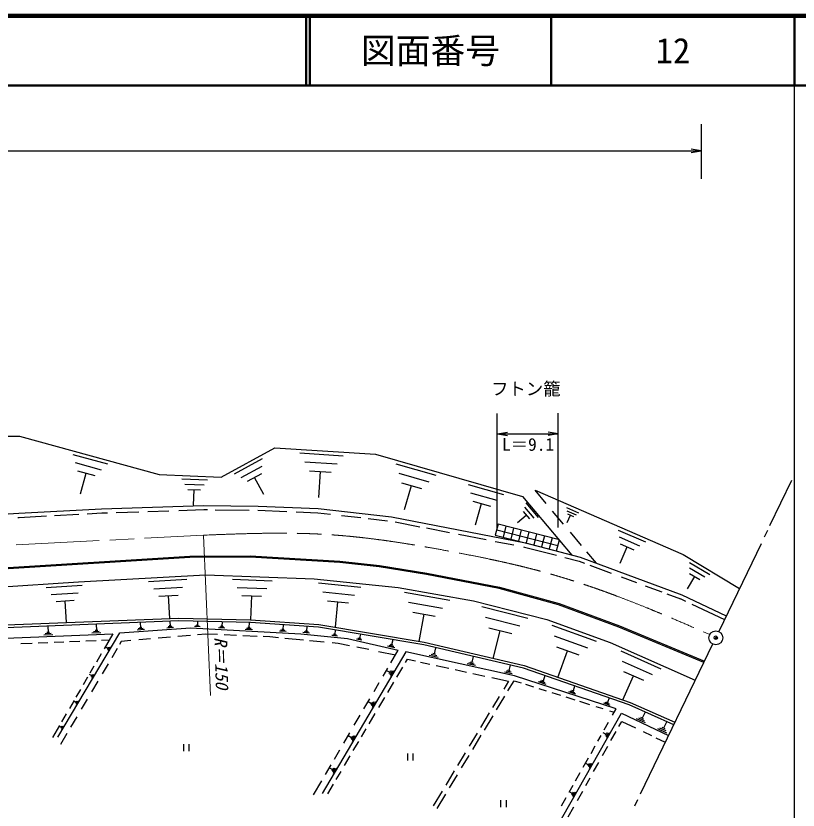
# Model space of a CAD drawing. Units: millimetres, scale not verified. Extents: x 40000 to 680000, y 20000 to 380000.
# Drawn here: x 466985 to 579500, y 265796 to 380000 of the extents above; entities that cross this region are included whole.
import ezdxf
from ezdxf.enums import TextEntityAlignment as Align

# ---------------------------------------------------------------- set-up
doc = ezdxf.new("R2010")
doc.units = ezdxf.units.MM
doc.header["$LTSCALE"] = 1000
doc.header["$PDMODE"] = 32
doc.header["$PDSIZE"] = 500
doc.linetypes.add('CHAIN', pattern=[18.5, 12, -1.5, 3.5, -1.5])
for name, color, linetype, lineweight in [('M-BGD', 7, 'Continuous', 25), ('M-BMK', 2, 'CHAIN', 13), ('M-BMK-SRVR', 3, 'Continuous', 25), ('M-STR-HTXT', 7, 'Continuous', 13), ('M-STR-STR3', 7, 'Continuous', 25), ('M-TTL', 2, 'Continuous', 140), ('M-TTL-BAND', 7, 'Continuous', 25), ('M-TTL-LINE', 7, 'Continuous', 50)]:
    doc.layers.add(name, color=color, linetype=linetype, lineweight=lineweight)
doc.layers.add('M-OTRS', color=6, linetype='Continuous')
doc.layers.add('M-TTL-TXT', color=7, linetype='Continuous')
doc.styles.add('ＭＳ ゴシック', font='')
doc.styles.get('ＭＳ ゴシック').set_extended_font_data('MS Gothic')

# ---------------------------------------------------------------- blocks, each defined once
blk = doc.blocks.new('open_arrow')
at = {"color": 0, "linetype": 'Continuous', "lineweight": -2}
blk.add_lwpolyline([(7.5, 1.25), (0, 0), (7.5, -1.25)], dxfattribs=at)

msp = doc.modelspace()

# ---------------------------------------------------------------- linework, layer by layer
at = {"layer": 'M-BGD'}
for p, q in [((452709, 319675), (467523, 319551)), ((467523, 319551), (487584, 314058)), ((496534, 313687), (504250, 317885)), ((504250, 317885), (518694, 316959)), ((475160, 316938), (480150, 315578)), ((498420, 314148), (502470, 316348)), ((507850, 317158), (514050, 316758)), ((518694, 316959), (539866, 310910)), ((475510, 315768), (479260, 314748)), ((499370, 313618), (502410, 315268)), ((508550, 315868), (513200, 315568)), ((521660, 315588), (527410, 313948)), ((475860, 314598), (478360, 313918)), ((476290, 311268), (477110, 314258)), ((500310, 313078), (502340, 314178)), ((509240, 314568), (512340, 314368)), ((510550, 310748), (510790, 314468)), ((522050, 314238), (526360, 313008)), ((487584, 314058), (496534, 313687)), ((490860, 313418), (494550, 313268)), ((502650, 311198), (501330, 313628)), ((491290, 312668), (494060, 312548)), ((491720, 311908), (493560, 311828)), ((492550, 309658), (492640, 311868)), ((522440, 312878), (525310, 312058)), ((522890, 309018), (523880, 312468)), ((532020, 312628), (537100, 311178)), ((541659, 311787), (562959, 302550)), ((543276, 309864), (541659, 311787)), ((532370, 311438), (536180, 310348)), ((539866, 310910), (546940, 302475)), ((479314, 309120), (493995, 309618)), ((493995, 309618), (501816, 309511)), ((501816, 309511), (510454, 309156)), ((532710, 310238), (535250, 309508)), ((533110, 306828), (533980, 309878)), ((540351, 309970), (542121, 307860)), ((455010, 307708), (467405, 308481)), ((467405, 308481), (479314, 309120)), ((477238, 308408), (479340, 308521)), ((479340, 308521), (480171, 308549)), ((481429, 308592), (484657, 308701)), ((485978, 308746), (488999, 308848)), ((490400, 308896), (494002, 309018)), ((494002, 309018), (494557, 309010)), ((495664, 308995), (500559, 308929)), ((501800, 308912), (505939, 308741)), ((507323, 308684), (510408, 308557)), ((510408, 308557), (512233, 308348)), ((510454, 309156), (521012, 307947)), ((539951, 308740), (540841, 307680)), ((540151, 309360), (541481, 307770)), ((545741, 306932), (544175, 308795)), ((546170, 309288), (547930, 308528)), ((546240, 308838), (547560, 308268)), ((546310, 308388), (547190, 308008)), ((467252, 307870), (467440, 307882)), ((467440, 307882), (471378, 308093)), ((472539, 308155), (476020, 308343)), ((513838, 308165), (516591, 307849)), ((517641, 307729), (520446, 307408)), ((521012, 307947), (540280, 304215)), ((521518, 307238), (525105, 306543)), ((539131, 307150), (540401, 308210)), ((546290, 307148), (546750, 308198)), ((526041, 306362), (529334, 305724)), ((536348, 306921), (535945, 305334)), ((545172, 304680), (536348, 306921)), ((537455, 306640), (537051, 305053)), ((538562, 306359), (538159, 304772)), ((539669, 306078), (539266, 304491)), ((530631, 305473), (534628, 304698)), ((535945, 305334), (544769, 303093)), ((544949, 303801), (536165, 306032)), ((540783, 305795), (540380, 304208)), ((541889, 305514), (541486, 303927)), ((542997, 305232), (542594, 303645)), ((544103, 304951), (543700, 303364)), ((548352, 303828), (546744, 305740)), ((553620, 306058), (557530, 304358)), ((553770, 305068), (556700, 303788)), ((535941, 304444), (538614, 303926)), ((540280, 304215), (548171, 302153)), ((544769, 303093), (545172, 304680)), ((553920, 304068), (555870, 303218)), ((540010, 303656), (540147, 303629)), ((540147, 303629), (544729, 302432)), ((550478, 301300), (549086, 302956)), ((553880, 301298), (554900, 303648)), ((448934, 299666), (492012, 302300)), ((492019, 302100), (448944, 299466)), ((492012, 302300), (500689, 302352)), ((500684, 302152), (492019, 302100)), ((513585, 301378), (500684, 302152)), ((500689, 302352), (513602, 301577)), ((513602, 301577), (519284, 300957)), ((545960, 302110), (547991, 301580)), ((547991, 301580), (548750, 301299)), ((548171, 302153), (562782, 296750)), ((562959, 302550), (571071, 297680)), ((519257, 300759), (513585, 301378)), ((526067, 299675), (519257, 300759)), ((519284, 300957), (526102, 299872)), ((549520, 301014), (552597, 299876)), ((563870, 301418), (566780, 299678)), ((563890, 300618), (566070, 299318)), ((475972, 298598), (494257, 299647)), ((494257, 299647), (509907, 299029)), ((536490, 297663), (526067, 299675)), ((526102, 299872), (536536, 297858)), ((554034, 299345), (556232, 298532)), ((563580, 297638), (564630, 299388)), ((563900, 299818), (565350, 298948)), ((446823, 296770), (475972, 298598)), ((471330, 297808), (476540, 298128)), ((486070, 298678), (491560, 298988)), ((498130, 298998), (503840, 298768)), ((509907, 299029), (521981, 297819)), ((510510, 298468), (516590, 297858)), ((472050, 296808), (475960, 297048)), ((486820, 297618), (490940, 297858)), ((498800, 297828), (503080, 297658)), ((511150, 297178), (515710, 296718)), ((521981, 297819), (532818, 295882)), ((522900, 297148), (529410, 295978)), ((545048, 295292), (536490, 297663)), ((536536, 297858), (545110, 295482)), ((557485, 298069), (559880, 297183)), ((472760, 295798), (475370, 295968)), ((474260, 292758), (474070, 295888)), ((487570, 296558), (490310, 296718)), ((489130, 293338), (488940, 296638)), ((499470, 296648), (502320, 296538)), ((500760, 293168), (500900, 296598)), ((511790, 295888), (514820, 295578)), ((532818, 295882), (543332, 293220)), ((560600, 296917), (562574, 296187)), ((562524, 296208), (563325, 295828)), ((562782, 296750), (569160, 293722)), ((512940, 292088), (513310, 295738)), ((523480, 295698), (528360, 294828)), ((534020, 295058), (540620, 293388)), ((553714, 292093), (545048, 295292)), ((545110, 295482), (553787, 292280)), ((564197, 295413), (568899, 293181)), ((524060, 294248), (527310, 293668)), ((524990, 290058), (525690, 293958)), ((534510, 293528), (539460, 292278)), ((434855, 291230), (490429, 293391)), ((490432, 292991), (434874, 290830)), ((478520, 292528), (478560, 291638)), ((484870, 292778), (484920, 292028)), ((489110, 292938), (489160, 292288)), ((490429, 293391), (500730, 293175)), ((500711, 292775), (490432, 292991)), ((493210, 292388), (492970, 292398)), ((493120, 292938), (493090, 292398)), ((496640, 292858), (496610, 292238)), ((500540, 292778), (500500, 292068)), ((510515, 292093), (500711, 292775)), ((500730, 293175), (510562, 292491)), ((505410, 292448), (505380, 291778)), ((510562, 292491), (525725, 289933)), ((543332, 293220), (552448, 289913)), ((544090, 292408), (550450, 290098)), ((471810, 291358), (471420, 291348)), ((471580, 292258), (471620, 291358)), ((473008, 276288), (481939, 291293)), ((479210, 291278), (477930, 291228)), ((478980, 291458), (478150, 291428)), ((478750, 291638), (478370, 291628)), ((481939, 291293), (492092, 292008)), ((485480, 291748), (484410, 291668)), ((485280, 291898), (484590, 291848)), ((485080, 292038), (484760, 292018)), ((489640, 292038), (488710, 291968)), ((489470, 292168), (488870, 292128)), ((489300, 292298), (489020, 292278)), ((492092, 292008), (507990, 291145)), ((493470, 292138), (492690, 292178)), ((493340, 292268), (492830, 292288)), ((497040, 291938), (496150, 291988)), ((496890, 292088), (496310, 292118)), ((496740, 292228), (496470, 292238)), ((501000, 291728), (499970, 291778)), ((500830, 291898), (500160, 291928)), ((500650, 292058), (500350, 292068)), ((505840, 291468), (504880, 291518)), ((505680, 291618), (505060, 291658)), ((505520, 291768), (505230, 291788)), ((509210, 291228), (508280, 291318)), ((509070, 291388), (508460, 291448)), ((508920, 291538), (508640, 291568)), ((508840, 292208), (508780, 291558)), ((525647, 289541), (510515, 292093)), ((512910, 291688), (512860, 291118)), ((535000, 291998), (538300, 291168)), ((535650, 287618), (536650, 291588)), ((565931, 287033), (553714, 292093)), ((553787, 292280), (566018, 287214)), ((464195, 290460), (480927, 291145)), ((472280, 290988), (470990, 290938)), ((472050, 291178), (471210, 291148)), ((474714, 290044), (476178, 290107)), ((477034, 290144), (478521, 290207)), ((479321, 290241), (480429, 290289)), ((480927, 291145), (479660, 288968)), ((483530, 290165), (482148, 290043)), ((486329, 290412), (484660, 290265)), ((489217, 290667), (487472, 290513)), ((492082, 290920), (490259, 290759)), ((494295, 291115), (493132, 291012)), ((496003, 291037), (494295, 291115)), ((498727, 290914), (496963, 290994)), ((501683, 290780), (499638, 290873)), ((503495, 290698), (502572, 290740)), ((504738, 290581), (503495, 290698)), ((508369, 290240), (505652, 290495)), ((507990, 291145), (514689, 290490)), ((511328, 289962), (509216, 290160)), ((513240, 290828), (512420, 290908)), ((513110, 290968), (512580, 291018)), ((512980, 291108), (512730, 291128)), ((514689, 290490), (521990, 288801)), ((516760, 290218), (515980, 290398)), ((516650, 290368), (516150, 290488)), ((516540, 290508), (516310, 290568)), ((516550, 291078), (516430, 290538)), ((521200, 290288), (521030, 289558)), ((544420, 290848), (549200, 289118)), ((467686, 289744), (469322, 289814)), ((470183, 289850), (471597, 289911)), ((472482, 289949), (473902, 290010)), ((479840, 289278), (480190, 289078)), ((480270, 289218), (480100, 288928)), ((480430, 289228), (480180, 288788)), ((480590, 289228), (480250, 288648)), ((481546, 289025), (480763, 287701)), ((482148, 290043), (481890, 289607)), ((513319, 289775), (512477, 289854)), ((514969, 289436), (513319, 289775)), ((517733, 288867), (516043, 289215)), ((521480, 289118), (520440, 289368)), ((521340, 289318), (520660, 289478)), ((521190, 289518), (520870, 289588)), ((539985, 286199), (525647, 289541)), ((525725, 289933), (540096, 286584)), ((527350, 289148), (527160, 288258)), ((544750, 289288), (547940, 288128)), ((552448, 289913), (564689, 284461)), ((479251, 288265), (478567, 287089)), ((523053, 288551), (511057, 268190)), ((521566, 288078), (519159, 288573)), ((520919, 286974), (521990, 288801)), ((538708, 285126), (523053, 288551)), ((527710, 287738), (526440, 288018)), ((527530, 287978), (526700, 288158)), ((527350, 288218), (526960, 288298)), ((532740, 287888), (532560, 287048)), ((544960, 284888), (546350, 288708)), ((553980, 288678), (559730, 286118)), ((480246, 286828), (479403, 285403)), ((523023, 287002), (523312, 287488)), ((523312, 287488), (524451, 287241)), ((525208, 287077), (526505, 286795)), ((533080, 286568), (531880, 286828)), ((532910, 286788), (532130, 286958)), ((532740, 287008), (532380, 287088)), ((554190, 287208), (558500, 285288)), ((478221, 286496), (477630, 285480)), ((519791, 285049), (520479, 286223)), ((520280, 285888), (520760, 285608)), ((520880, 285808), (520640, 285408)), ((521100, 285818), (520750, 285208)), ((521320, 285818), (520850, 285008)), ((521787, 284916), (522630, 286339)), ((527454, 286590), (529248, 286201)), ((530192, 285996), (531790, 285649)), ((538390, 285408), (537260, 285648)), ((538230, 285618), (537500, 285778)), ((538070, 285828), (537730, 285898)), ((538070, 286648), (537900, 285868)), ((555185, 280917), (539985, 286199)), ((540096, 286584), (555331, 281289)), ((554400, 285738), (557270, 284458)), ((477305, 284920), (476659, 283811)), ((477540, 285328), (477860, 285138)), ((477940, 285268), (477780, 284998)), ((478090, 285278), (477850, 284868)), ((478240, 285278), (477920, 284738)), ((532721, 285447), (534455, 285071)), ((535426, 284861), (537833, 284339)), ((537762, 282926), (538650, 284397)), ((538650, 284397), (539661, 284080)), ((553317, 280373), (538708, 285126)), ((542970, 284308), (542650, 284418)), ((543060, 285128), (542810, 284368)), ((554300, 281648), (555840, 285098)), ((478784, 284357), (477866, 282804)), ((518497, 282840), (519250, 284125)), ((520486, 282722), (521345, 284170)), ((537833, 284339), (537150, 283207)), ((540269, 283889), (541455, 283518)), ((543250, 283858), (542160, 284218)), ((542184, 283289), (543264, 282951)), ((543110, 284088), (542410, 284318)), ((547350, 283638), (547120, 282938)), ((476275, 283151), (475623, 282032)), ((536503, 282133), (535548, 280550)), ((536113, 280194), (537318, 282191)), ((544079, 282695), (545336, 282301)), ((547530, 282468), (546520, 282798)), ((547400, 282678), (546750, 282888)), ((547270, 282888), (546970, 282978)), ((475360, 281579), (474681, 280413)), ((475320, 281518), (475630, 281338)), ((475700, 281468), (475550, 281208)), ((475840, 281468), (475620, 281088)), ((475980, 281468), (475680, 280968)), ((477228, 281726), (476391, 280312)), ((517055, 280380), (517877, 281783)), ((517670, 281418), (518150, 281138)), ((518260, 281338), (518030, 280938)), ((518480, 281348), (518130, 280748)), ((518690, 281348), (518230, 280558)), ((519210, 280568), (520058, 282000)), ((546084, 282067), (547401, 281654)), ((548040, 281454), (549494, 280998)), ((552470, 280858), (551560, 281158)), ((552360, 281048), (551760, 281248)), ((552240, 281238), (551960, 281328)), ((552310, 281918), (552100, 281288)), ((555331, 281289), (561783, 278442)), ((550388, 280718), (551434, 280390)), ((552382, 280093), (553043, 279886)), ((552796, 279446), (553317, 280373)), ((561609, 278081), (555185, 280917)), ((557490, 279898), (557070, 279018)), ((474229, 279635), (473566, 278496)), ((475729, 279192), (474856, 277717)), ((515666, 278011), (516522, 279470)), ((517805, 278198), (518680, 279675)), ((535074, 279765), (533806, 277664)), ((534374, 277313), (535617, 279372)), ((537498, 250555), (554076, 279735)), ((554076, 279735), (560867, 276544)), ((557530, 278338), (556260, 278928)), ((557400, 278638), (556570, 279018)), ((557260, 278928), (556880, 279108)), ((473260, 277970), (472263, 276258)), ((473220, 277908), (473500, 277738)), ((473570, 277858), (473430, 277618)), ((473700, 277868), (473490, 277508)), ((473830, 277868), (473550, 277388)), ((551608, 277333), (552229, 278437)), ((553728, 277838), (554132, 278559)), ((554132, 278559), (556117, 277608)), ((560500, 277185), (559630, 277595)), ((560360, 277495), (559960, 277685)), ((560600, 278525), (560160, 277595)), ((474309, 276791), (473395, 275246)), ((514160, 275440), (515033, 276930)), ((514800, 276528), (515270, 276258)), ((515380, 276448), (515150, 276058)), ((515600, 276458), (515250, 275868)), ((515810, 276458), (515350, 275678)), ((516688, 276314), (517367, 277460)), ((533325, 276867), (532194, 274991)), ((532695, 274531), (533925, 276569)), ((550685, 275691), (551152, 276523)), ((551400, 276968), (551850, 276718)), ((551960, 276898), (551740, 276528)), ((552160, 276908), (551840, 276348)), ((552360, 276918), (551940, 276168)), ((552581, 275789), (553317, 277104)), ((557203, 277088), (558394, 276517)), ((560640, 276875), (559300, 277505)), ((491121, 274260), (491121, 275260)), ((491871, 275260), (491871, 274260)), ((515521, 274345), (516313, 275681)), ((559055, 276201), (560392, 275560)), ((512814, 273143), (513575, 274443)), ((549710, 273956), (550307, 275018)), ((551375, 273632), (552143, 275006)), ((514248, 272197), (515084, 273608)), ((523348, 272921), (523348, 273921)), ((524098, 273921), (524098, 272921)), ((531614, 274031), (530521, 272218)), ((531087, 271867), (532163, 273650)), ((548604, 271990), (549353, 273322)), ((511511, 270920), (512327, 272312)), ((512080, 271888), (512550, 271618)), ((512660, 271808), (512430, 271418)), ((512870, 271818), (512530, 271238)), ((513080, 271818), (512630, 271048)), ((548920, 272548), (549360, 272298)), ((549460, 272478), (549250, 272118)), ((549660, 272488), (549350, 271948)), ((549850, 272498), (549440, 271778)), ((550087, 271332), (550826, 272652)), ((513067, 270205), (513758, 271371)), ((530049, 271437), (528810, 269382)), ((529366, 269014), (530497, 270889)), ((547499, 270024), (548171, 271219)), ((509806, 268011), (510969, 269995)), ((511852, 268155), (512676, 269546)), ((548957, 269313), (549590, 270445)), ((528301, 268539), (527005, 266392)), ((546561, 268356), (547146, 269396)), ((546600, 268428), (547030, 268188)), ((547754, 267164), (548523, 268537)), ((527564, 266028), (528816, 268104)), ((545460, 266397), (546137, 267601)), ((547130, 268368), (546920, 268008)), ((547320, 268378), (547020, 267838)), ((547510, 268378), (547110, 267668)), ((536739, 266225), (536739, 267225)), ((537489, 267225), (537489, 266225)), ((546439, 264813), (547254, 266271))]:
    msp.add_line(p, q, dxfattribs=at)
at = {"layer": 'M-BMK'}
msp.add_line((467003, 303931), (493948, 305330), dxfattribs=at)
msp.add_open_spline([(493948, 305330), (499792, 305557), (505636, 305785), (511450, 305443), (517417, 305091), (523351, 304139), (529250, 303043), (534305, 302105), (539333, 301060), (544260, 299640), (548824, 298324), (553300, 296686), (557707, 294897), (560724, 293672), (563709, 292378), (566693, 291083)], degree=3, knots=[0, 0, 0, 0, 1, 1, 1, 2, 2, 2, 3, 3, 3, 4, 4, 4, 5, 5, 5, 5], dxfattribs=at)
at = {"layer": 'M-BMK-SRVR'}
for p, q in [((578559, 313188), (575406, 306658)), ((575096, 306017), (574619, 305029)), ((574169, 304097), (568080, 291485)), ((567200, 289661), (556790, 268100)), ((556397, 267285), (555954, 266368))]:
    msp.add_line(p, q, dxfattribs=at)
msp.add_circle((567663, 290570), 1000, dxfattribs=at)
at = {"layer": 'M-OTRS'}
msp.add_point((567651, 290589), dxfattribs=at)
at = {"layer": 'M-STR-HTXT'}
msp.add_line((493979, 305280), (494967, 282276), dxfattribs=at)
at = {"layer": 'M-STR-STR3'}
for p, q in [((565546, 364448), (565546, 356569)), ((73452, 360612), (565546, 360612)), ((536191, 306402), (536191, 322840)), ((544997, 306452), (544997, 322891)), ((536236, 319920), (537685, 320161)), ((536236, 319920), (544973, 319914)), ((536236, 319920), (537684, 319678)), ((544973, 319914), (543524, 320156)), ((544973, 319914), (543524, 319673))]:
    msp.add_line(p, q, dxfattribs=at)
at = {"layer": 'M-TTL'}
msp.add_line((680000, 380000), (40000, 380000), dxfattribs=at)
at = {"layer": 'M-TTL-BAND'}
msp.add_line((579000, 20000), (579000, 370000), dxfattribs=at)
at = {"layer": 'M-TTL-LINE'}
for p, q in [((508747, 380000), (508747, 370000)), ((509247, 380000), (509247, 370000)), ((543997, 380000), (543997, 370000)), ((579000, 380000), (579000, 370000)), ((40000, 370000), (680000, 370000))]:
    msp.add_line(p, q, dxfattribs=at)

# ---------------------------------------------------------------- block references
at = {"layer": 'M-STR-STR3', "xscale": 193, "yscale": 193, "rotation": 180}
msp.add_blockref('open_arrow', (565546, 360612), dxfattribs=at)

# ---------------------------------------------------------------- texts
at = {"layer": 'M-STR-HTXT', "style": 'ＭＳ ゴシック', "oblique": 15}
msp.add_text('R＝150', height=1833, rotation=271.668, dxfattribs=at).set_placement((494982, 290646), align=Align.BOTTOM_LEFT)
at = {"layer": 'M-STR-STR3', "style": 'ＭＳ ゴシック'}
for s, p in [('フトン籠', (535336, 327297)), ('L＝9.1', (536910, 319293))]:
    msp.add_text(s, height=1833, dxfattribs=at).set_placement(p, align=Align.TOP_LEFT)
at = {"layer": 'M-TTL-TXT', "style": 'ＭＳ ゴシック'}
for s, p in [('図面番号', (526622, 375000)), ('12', (561497, 375000))]:
    msp.add_text(s, height=3666, dxfattribs=at).set_placement(p, align=Align.MIDDLE_CENTER)

doc.saveas('drawing.dxf')
